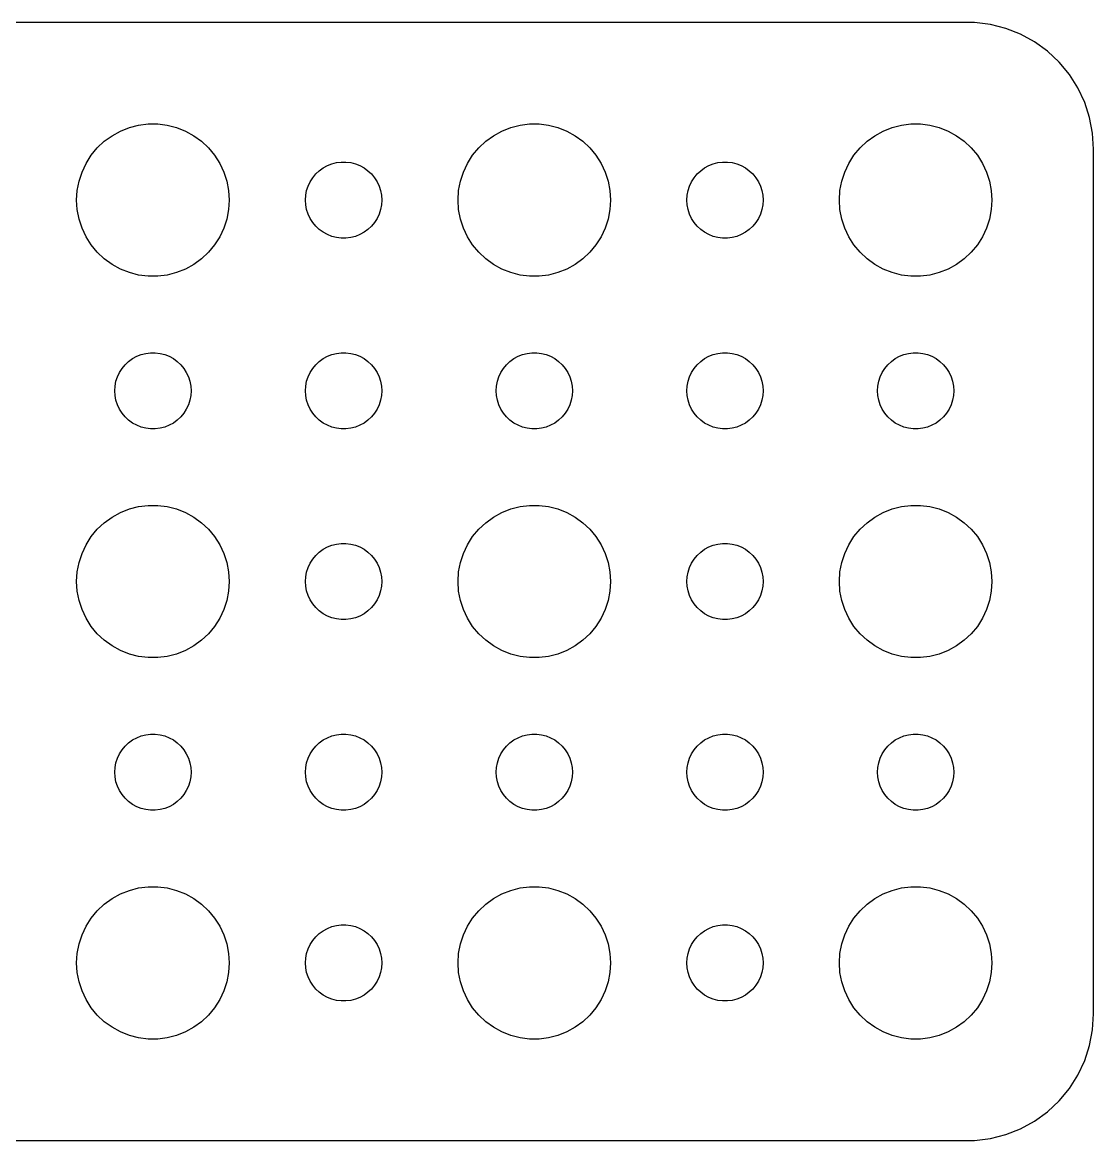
# Model space of a CAD drawing. Header units: metres. Extents: x -172 to 172, y -22 to 22.
# Drawn here: x 129.87 to 172, y -21.99 to 21.99 of the extents above; entities that cross this region are included whole.
import ezdxf

# ---------------------------------------------------------------- set-up
doc = ezdxf.new("R2010")
doc.units = ezdxf.units.M

msp = doc.modelspace()

# ---------------------------------------------------------------- linework, layer by layer
for p, q in [((167.314, 21.9901), (-167.314, 21.9901)), ((167.937, 21.9114), (167.314, 21.9901)), ((168.545, 21.7553), (167.937, 21.9114)), ((169.129, 21.5241), (168.545, 21.7553)), ((169.679, 21.2216), (169.129, 21.5241)), ((170.187, 20.8526), (169.679, 21.2216)), ((170.645, 20.4227), (170.187, 20.8526)), ((171.045, 19.9389), (170.645, 20.4227)), ((171.382, 19.4088), (171.045, 19.9389)), ((171.649, 18.8406), (171.382, 19.4088)), ((171.843, 18.2434), (171.649, 18.8406)), ((171.961, 17.6267), (171.843, 18.2434)), ((133.393, 17.533), (133.723, 17.7145)), ((133.723, 17.7145), (134.073, 17.8532)), ((134.073, 17.8532), (134.438, 17.9469)), ((134.438, 17.9469), (134.812, 17.9941)), ((134.812, 17.9941), (135.188, 17.9941)), ((135.188, 17.9941), (135.562, 17.9469)), ((135.562, 17.9469), (135.927, 17.8532)), ((135.927, 17.8532), (136.277, 17.7145)), ((136.277, 17.7145), (136.607, 17.533)), ((148.393, 17.533), (148.723, 17.7145)), ((148.723, 17.7145), (149.073, 17.8532)), ((149.073, 17.8532), (149.438, 17.9469)), ((149.438, 17.9469), (149.812, 17.9941)), ((149.812, 17.9941), (150.188, 17.9941)), ((150.188, 17.9941), (150.562, 17.9469)), ((150.562, 17.9469), (150.927, 17.8532)), ((150.927, 17.8532), (151.277, 17.7145)), ((151.277, 17.7145), (151.607, 17.533)), ((163.393, 17.533), (163.723, 17.7145)), ((163.723, 17.7145), (164.073, 17.8532)), ((164.073, 17.8532), (164.438, 17.9469)), ((164.438, 17.9469), (164.812, 17.9941)), ((164.812, 17.9941), (165.188, 17.9941)), ((165.188, 17.9941), (165.562, 17.9469)), ((165.562, 17.9469), (165.927, 17.8532)), ((165.927, 17.8532), (166.277, 17.7145)), ((166.277, 17.7145), (166.607, 17.533)), ((172, 17), (171.961, 17.6267)), ((132.813, 17.0536), (133.088, 17.3115)), ((133.088, 17.3115), (133.393, 17.533)), ((136.607, 17.533), (136.912, 17.3115)), ((136.912, 17.3115), (137.187, 17.0536)), ((147.813, 17.0536), (148.088, 17.3115)), ((148.088, 17.3115), (148.393, 17.533)), ((151.607, 17.533), (151.912, 17.3115)), ((151.912, 17.3115), (152.187, 17.0536)), ((162.813, 17.0536), (163.088, 17.3115)), ((163.088, 17.3115), (163.393, 17.533)), ((166.607, 17.533), (166.912, 17.3115)), ((166.912, 17.3115), (167.187, 17.0536)), ((132.371, 16.4453), (132.573, 16.7634)), ((132.573, 16.7634), (132.813, 17.0536)), ((137.187, 17.0536), (137.427, 16.7634)), ((137.427, 16.7634), (137.629, 16.4453)), ((147.371, 16.4453), (147.573, 16.7634)), ((147.573, 16.7634), (147.813, 17.0536)), ((152.187, 17.0536), (152.427, 16.7634)), ((152.427, 16.7634), (152.629, 16.4453)), ((162.371, 16.4453), (162.573, 16.7634)), ((162.573, 16.7634), (162.813, 17.0536)), ((167.187, 17.0536), (167.427, 16.7634)), ((167.427, 16.7634), (167.629, 16.4453)), ((172, -17), (172, 17)), ((132.211, 16.1044), (132.371, 16.4453)), ((137.629, 16.4453), (137.789, 16.1044)), ((141.696, 16.2665), (141.861, 16.3572)), ((141.861, 16.3572), (142.036, 16.4266)), ((142.036, 16.4266), (142.219, 16.4734)), ((142.219, 16.4734), (142.406, 16.497)), ((142.406, 16.497), (142.594, 16.497)), ((142.594, 16.497), (142.781, 16.4734)), ((142.781, 16.4734), (142.964, 16.4266)), ((142.964, 16.4266), (143.139, 16.3572)), ((143.139, 16.3572), (143.304, 16.2665)), ((147.211, 16.1044), (147.371, 16.4453)), ((152.629, 16.4453), (152.789, 16.1044)), ((156.696, 16.2665), (156.861, 16.3572)), ((156.861, 16.3572), (157.036, 16.4266)), ((157.036, 16.4266), (157.219, 16.4734)), ((157.219, 16.4734), (157.406, 16.497)), ((157.406, 16.497), (157.594, 16.497)), ((157.594, 16.497), (157.781, 16.4734)), ((157.781, 16.4734), (157.964, 16.4266)), ((157.964, 16.4266), (158.139, 16.3572)), ((158.139, 16.3572), (158.304, 16.2665)), ((162.211, 16.1044), (162.371, 16.4453)), ((167.629, 16.4453), (167.789, 16.1044)), ((132.094, 15.7461), (132.211, 16.1044)), ((137.789, 16.1044), (137.906, 15.7461)), ((141.186, 15.7226), (141.286, 15.8817)), ((141.286, 15.8817), (141.407, 16.0268)), ((141.407, 16.0268), (141.544, 16.1558)), ((141.544, 16.1558), (141.696, 16.2665)), ((143.304, 16.2665), (143.456, 16.1558)), ((143.456, 16.1558), (143.593, 16.0268)), ((143.593, 16.0268), (143.714, 15.8817)), ((143.714, 15.8817), (143.814, 15.7226)), ((147.094, 15.7461), (147.211, 16.1044)), ((152.789, 16.1044), (152.906, 15.7461)), ((156.186, 15.7226), (156.286, 15.8817)), ((156.286, 15.8817), (156.407, 16.0268)), ((156.407, 16.0268), (156.544, 16.1558)), ((156.544, 16.1558), (156.696, 16.2665)), ((158.304, 16.2665), (158.456, 16.1558)), ((158.456, 16.1558), (158.593, 16.0268)), ((158.593, 16.0268), (158.714, 15.8817)), ((158.714, 15.8817), (158.814, 15.7226)), ((162.094, 15.7461), (162.211, 16.1044)), ((167.789, 16.1044), (167.906, 15.7461)), ((132.024, 15.376), (132.094, 15.7461)), ((137.906, 15.7461), (137.976, 15.376)), ((141.047, 15.373), (141.105, 15.5522)), ((141.105, 15.5522), (141.186, 15.7226)), ((143.814, 15.7226), (143.895, 15.5522)), ((143.895, 15.5522), (143.953, 15.373)), ((147.024, 15.376), (147.094, 15.7461)), ((152.906, 15.7461), (152.976, 15.376)), ((156.047, 15.373), (156.105, 15.5522)), ((156.105, 15.5522), (156.186, 15.7226)), ((158.814, 15.7226), (158.895, 15.5522)), ((158.895, 15.5522), (158.953, 15.373)), ((162.024, 15.376), (162.094, 15.7461)), ((167.906, 15.7461), (167.976, 15.376)), ((132, 15), (132.024, 15.376)), ((132.024, 14.624), (132, 15)), ((137.976, 15.376), (138, 15)), ((138, 15), (137.976, 14.624)), ((141, 15), (141.012, 15.188)), ((141.012, 14.812), (141, 15)), ((141.012, 15.188), (141.047, 15.373)), ((143.953, 15.373), (143.988, 15.188)), ((143.988, 15.188), (144, 15)), ((144, 15), (143.988, 14.812)), ((147, 15), (147.024, 15.376)), ((147.024, 14.624), (147, 15)), ((152.976, 15.376), (153, 15)), ((153, 15), (152.976, 14.624)), ((156, 15), (156.012, 15.188)), ((156.012, 14.812), (156, 15)), ((156.012, 15.188), (156.047, 15.373)), ((158.953, 15.373), (158.988, 15.188)), ((158.988, 15.188), (159, 15)), ((159, 15), (158.988, 14.812)), ((162, 15), (162.024, 15.376)), ((162.024, 14.624), (162, 15)), ((167.976, 15.376), (168, 15)), ((168, 15), (167.976, 14.624)), ((132.094, 14.2539), (132.024, 14.624)), ((137.976, 14.624), (137.906, 14.2539)), ((141.047, 14.627), (141.012, 14.812)), ((141.105, 14.4478), (141.047, 14.627)), ((143.953, 14.627), (143.895, 14.4478)), ((143.988, 14.812), (143.953, 14.627)), ((147.094, 14.2539), (147.024, 14.624)), ((152.976, 14.624), (152.906, 14.2539)), ((156.047, 14.627), (156.012, 14.812)), ((156.105, 14.4478), (156.047, 14.627)), ((158.953, 14.627), (158.895, 14.4478)), ((158.988, 14.812), (158.953, 14.627)), ((162.094, 14.2539), (162.024, 14.624)), ((167.976, 14.624), (167.906, 14.2539)), ((132.211, 13.8956), (132.094, 14.2539)), ((137.906, 14.2539), (137.789, 13.8956)), ((141.186, 14.2774), (141.105, 14.4478)), ((141.286, 14.1183), (141.186, 14.2774)), ((141.407, 13.9732), (141.286, 14.1183)), ((143.714, 14.1183), (143.593, 13.9732)), ((143.814, 14.2774), (143.714, 14.1183)), ((143.895, 14.4478), (143.814, 14.2774)), ((147.211, 13.8956), (147.094, 14.2539)), ((152.906, 14.2539), (152.789, 13.8956)), ((156.186, 14.2774), (156.105, 14.4478)), ((156.286, 14.1183), (156.186, 14.2774)), ((156.407, 13.9732), (156.286, 14.1183)), ((158.714, 14.1183), (158.593, 13.9732)), ((158.814, 14.2774), (158.714, 14.1183)), ((158.895, 14.4478), (158.814, 14.2774)), ((162.211, 13.8956), (162.094, 14.2539)), ((167.906, 14.2539), (167.789, 13.8956)), ((132.371, 13.5547), (132.211, 13.8956)), ((137.789, 13.8956), (137.629, 13.5547)), ((141.544, 13.8442), (141.407, 13.9732)), ((141.696, 13.7335), (141.544, 13.8442)), ((141.861, 13.6427), (141.696, 13.7335)), ((142.036, 13.5734), (141.861, 13.6427)), ((143.139, 13.6427), (142.964, 13.5734)), ((143.304, 13.7335), (143.139, 13.6427)), ((143.456, 13.8442), (143.304, 13.7335)), ((143.593, 13.9732), (143.456, 13.8442)), ((147.371, 13.5547), (147.211, 13.8956)), ((152.789, 13.8956), (152.629, 13.5547)), ((156.544, 13.8442), (156.407, 13.9732)), ((156.696, 13.7335), (156.544, 13.8442)), ((156.861, 13.6427), (156.696, 13.7335)), ((157.036, 13.5734), (156.861, 13.6427)), ((158.139, 13.6427), (157.964, 13.5734)), ((158.304, 13.7335), (158.139, 13.6427)), ((158.456, 13.8442), (158.304, 13.7335)), ((158.593, 13.9732), (158.456, 13.8442)), ((162.371, 13.5547), (162.211, 13.8956)), ((167.789, 13.8956), (167.629, 13.5547)), ((132.573, 13.2366), (132.371, 13.5547)), ((132.813, 12.9464), (132.573, 13.2366)), ((137.427, 13.2366), (137.187, 12.9464)), ((137.629, 13.5547), (137.427, 13.2366)), ((142.219, 13.5266), (142.036, 13.5734)), ((142.406, 13.5029), (142.219, 13.5266)), ((142.594, 13.5029), (142.406, 13.5029)), ((142.781, 13.5266), (142.594, 13.5029)), ((142.964, 13.5734), (142.781, 13.5266)), ((147.573, 13.2366), (147.371, 13.5547)), ((147.813, 12.9464), (147.573, 13.2366)), ((152.427, 13.2366), (152.187, 12.9464)), ((152.629, 13.5547), (152.427, 13.2366)), ((157.219, 13.5266), (157.036, 13.5734)), ((157.406, 13.5029), (157.219, 13.5266)), ((157.594, 13.5029), (157.406, 13.5029)), ((157.781, 13.5266), (157.594, 13.5029)), ((157.964, 13.5734), (157.781, 13.5266)), ((162.573, 13.2366), (162.371, 13.5547)), ((162.813, 12.9464), (162.573, 13.2366)), ((167.427, 13.2366), (167.187, 12.9464)), ((167.629, 13.5547), (167.427, 13.2366)), ((133.088, 12.6884), (132.813, 12.9464)), ((137.187, 12.9464), (136.912, 12.6884)), ((148.088, 12.6884), (147.813, 12.9464)), ((152.187, 12.9464), (151.912, 12.6884)), ((163.088, 12.6884), (162.813, 12.9464)), ((167.187, 12.9464), (166.912, 12.6884)), ((133.393, 12.467), (133.088, 12.6884)), ((133.723, 12.2855), (133.393, 12.467)), ((136.607, 12.467), (136.277, 12.2855)), ((136.912, 12.6884), (136.607, 12.467)), ((148.393, 12.467), (148.088, 12.6884)), ((148.723, 12.2855), (148.393, 12.467)), ((151.607, 12.467), (151.277, 12.2855)), ((151.912, 12.6884), (151.607, 12.467)), ((163.393, 12.467), (163.088, 12.6884)), ((163.723, 12.2855), (163.393, 12.467)), ((166.607, 12.467), (166.277, 12.2855)), ((166.912, 12.6884), (166.607, 12.467)), ((134.073, 12.1468), (133.723, 12.2855)), ((134.438, 12.0531), (134.073, 12.1468)), ((134.812, 12.0059), (134.438, 12.0531)), ((135.188, 12.0059), (134.812, 12.0059)), ((135.562, 12.0531), (135.188, 12.0059)), ((135.927, 12.1468), (135.562, 12.0531)), ((136.277, 12.2855), (135.927, 12.1468)), ((149.073, 12.1468), (148.723, 12.2855)), ((149.438, 12.0531), (149.073, 12.1468)), ((149.812, 12.0059), (149.438, 12.0531)), ((150.188, 12.0059), (149.812, 12.0059)), ((150.562, 12.0531), (150.188, 12.0059)), ((150.927, 12.1468), (150.562, 12.0531)), ((151.277, 12.2855), (150.927, 12.1468)), ((164.073, 12.1468), (163.723, 12.2855)), ((164.438, 12.0531), (164.073, 12.1468)), ((164.812, 12.0059), (164.438, 12.0531)), ((165.188, 12.0059), (164.812, 12.0059)), ((165.562, 12.0531), (165.188, 12.0059)), ((165.927, 12.1468), (165.562, 12.0531)), ((166.277, 12.2855), (165.927, 12.1468)), ((134.196, 8.76648), (134.361, 8.85724)), ((134.361, 8.85724), (134.536, 8.92657)), ((134.536, 8.92657), (134.719, 8.97342)), ((134.719, 8.97342), (134.906, 8.99704)), ((134.906, 8.99704), (135.094, 8.99704)), ((135.094, 8.99704), (135.281, 8.97342)), ((135.281, 8.97342), (135.464, 8.92657)), ((135.464, 8.92657), (135.639, 8.85724)), ((135.639, 8.85724), (135.804, 8.76648)), ((141.696, 8.76648), (141.861, 8.85724)), ((141.861, 8.85724), (142.036, 8.92657)), ((142.036, 8.92657), (142.219, 8.97342)), ((142.219, 8.97342), (142.406, 8.99704)), ((142.406, 8.99704), (142.594, 8.99704)), ((142.594, 8.99704), (142.781, 8.97342)), ((142.781, 8.97342), (142.964, 8.92657)), ((142.964, 8.92657), (143.139, 8.85724)), ((143.139, 8.85724), (143.304, 8.76648)), ((149.196, 8.76648), (149.361, 8.85724)), ((149.361, 8.85724), (149.536, 8.92657)), ((149.536, 8.92657), (149.719, 8.97342)), ((149.719, 8.97342), (149.906, 8.99704)), ((149.906, 8.99704), (150.094, 8.99704)), ((150.094, 8.99704), (150.281, 8.97342)), ((150.281, 8.97342), (150.464, 8.92657)), ((150.464, 8.92657), (150.639, 8.85724)), ((150.639, 8.85724), (150.804, 8.76648)), ((156.696, 8.76648), (156.861, 8.85724)), ((156.861, 8.85724), (157.036, 8.92657)), ((157.036, 8.92657), (157.219, 8.97342)), ((157.219, 8.97342), (157.406, 8.99704)), ((157.406, 8.99704), (157.594, 8.99704)), ((157.594, 8.99704), (157.781, 8.97342)), ((157.781, 8.97342), (157.964, 8.92657)), ((157.964, 8.92657), (158.139, 8.85724)), ((158.139, 8.85724), (158.304, 8.76648)), ((164.196, 8.76648), (164.361, 8.85724)), ((164.361, 8.85724), (164.536, 8.92657)), ((164.536, 8.92657), (164.719, 8.97342)), ((164.719, 8.97342), (164.906, 8.99704)), ((164.906, 8.99704), (165.094, 8.99704)), ((165.094, 8.99704), (165.281, 8.97342)), ((165.281, 8.97342), (165.464, 8.92657)), ((165.464, 8.92657), (165.639, 8.85724)), ((165.639, 8.85724), (165.804, 8.76648)), ((133.686, 8.22263), (133.786, 8.38167)), ((133.786, 8.38167), (133.907, 8.52681)), ((133.907, 8.52681), (134.044, 8.65576)), ((134.044, 8.65576), (134.196, 8.76648)), ((135.804, 8.76648), (135.956, 8.65576)), ((135.956, 8.65576), (136.093, 8.52681)), ((136.093, 8.52681), (136.214, 8.38167)), ((136.214, 8.38167), (136.314, 8.22263)), ((141.186, 8.22263), (141.286, 8.38167)), ((141.286, 8.38167), (141.407, 8.52681)), ((141.407, 8.52681), (141.544, 8.65576)), ((141.544, 8.65576), (141.696, 8.76648)), ((143.304, 8.76648), (143.456, 8.65576)), ((143.456, 8.65576), (143.593, 8.52681)), ((143.593, 8.52681), (143.714, 8.38167)), ((143.714, 8.38167), (143.814, 8.22263)), ((148.686, 8.22263), (148.786, 8.38167)), ((148.786, 8.38167), (148.907, 8.52681)), ((148.907, 8.52681), (149.044, 8.65576)), ((149.044, 8.65576), (149.196, 8.76648)), ((150.804, 8.76648), (150.956, 8.65576)), ((150.956, 8.65576), (151.093, 8.52681)), ((151.093, 8.52681), (151.214, 8.38167)), ((151.214, 8.38167), (151.314, 8.22263)), ((156.186, 8.22263), (156.286, 8.38167)), ((156.286, 8.38167), (156.407, 8.52681)), ((156.407, 8.52681), (156.544, 8.65576)), ((156.544, 8.65576), (156.696, 8.76648)), ((158.304, 8.76648), (158.456, 8.65576)), ((158.456, 8.65576), (158.593, 8.52681)), ((158.593, 8.52681), (158.714, 8.38167)), ((158.714, 8.38167), (158.814, 8.22263)), ((163.686, 8.22263), (163.786, 8.38167)), ((163.786, 8.38167), (163.907, 8.52681)), ((163.907, 8.52681), (164.044, 8.65576)), ((164.044, 8.65576), (164.196, 8.76648)), ((165.804, 8.76648), (165.956, 8.65576)), ((165.956, 8.65576), (166.093, 8.52681)), ((166.093, 8.52681), (166.214, 8.38167)), ((166.214, 8.38167), (166.314, 8.22263)), ((133.547, 7.87303), (133.605, 8.05219)), ((133.605, 8.05219), (133.686, 8.22263)), ((136.314, 8.22263), (136.395, 8.05219)), ((136.395, 8.05219), (136.453, 7.87303)), ((141.047, 7.87303), (141.105, 8.05219)), ((141.105, 8.05219), (141.186, 8.22263)), ((143.814, 8.22263), (143.895, 8.05219)), ((143.895, 8.05219), (143.953, 7.87303)), ((148.547, 7.87303), (148.605, 8.05219)), ((148.605, 8.05219), (148.686, 8.22263)), ((151.314, 8.22263), (151.395, 8.05219)), ((151.395, 8.05219), (151.453, 7.87303)), ((156.047, 7.87303), (156.105, 8.05219)), ((156.105, 8.05219), (156.186, 8.22263)), ((158.814, 8.22263), (158.895, 8.05219)), ((158.895, 8.05219), (158.953, 7.87303)), ((163.547, 7.87303), (163.605, 8.05219)), ((163.605, 8.05219), (163.686, 8.22263)), ((166.314, 8.22263), (166.395, 8.05219)), ((166.395, 8.05219), (166.453, 7.87303)), ((133.5, 7.5), (133.512, 7.68799)), ((133.512, 7.312), (133.5, 7.5)), ((133.512, 7.68799), (133.547, 7.87303)), ((136.453, 7.87303), (136.488, 7.68799)), ((136.488, 7.68799), (136.5, 7.5)), ((136.5, 7.5), (136.488, 7.312)), ((141, 7.5), (141.012, 7.68799)), ((141.012, 7.312), (141, 7.5)), ((141.012, 7.68799), (141.047, 7.87303)), ((143.953, 7.87303), (143.988, 7.68799)), ((143.988, 7.68799), (144, 7.5)), ((144, 7.5), (143.988, 7.312)), ((148.5, 7.5), (148.512, 7.68799)), ((148.512, 7.312), (148.5, 7.5)), ((148.512, 7.68799), (148.547, 7.87303)), ((151.453, 7.87303), (151.488, 7.68799)), ((151.488, 7.68799), (151.5, 7.5)), ((151.5, 7.5), (151.488, 7.312)), ((156, 7.5), (156.012, 7.68799)), ((156.012, 7.312), (156, 7.5)), ((156.012, 7.68799), (156.047, 7.87303)), ((158.953, 7.87303), (158.988, 7.68799)), ((158.988, 7.68799), (159, 7.5)), ((159, 7.5), (158.988, 7.312)), ((163.5, 7.5), (163.512, 7.68799)), ((163.512, 7.312), (163.5, 7.5)), ((163.512, 7.68799), (163.547, 7.87303)), ((166.453, 7.87303), (166.488, 7.68799)), ((166.488, 7.68799), (166.5, 7.5)), ((166.5, 7.5), (166.488, 7.312)), ((133.547, 7.12695), (133.512, 7.312)), ((133.605, 6.9478), (133.547, 7.12695)), ((136.453, 7.12695), (136.395, 6.9478)), ((136.488, 7.312), (136.453, 7.12695)), ((141.047, 7.12695), (141.012, 7.312)), ((141.105, 6.9478), (141.047, 7.12695)), ((143.953, 7.12695), (143.895, 6.9478)), ((143.988, 7.312), (143.953, 7.12695)), ((148.547, 7.12695), (148.512, 7.312)), ((148.605, 6.9478), (148.547, 7.12695)), ((151.453, 7.12695), (151.395, 6.9478)), ((151.488, 7.312), (151.453, 7.12695)), ((156.047, 7.12695), (156.012, 7.312)), ((156.105, 6.9478), (156.047, 7.12695)), ((158.953, 7.12695), (158.895, 6.9478)), ((158.988, 7.312), (158.953, 7.12695)), ((163.547, 7.12695), (163.512, 7.312)), ((163.605, 6.9478), (163.547, 7.12695)), ((166.453, 7.12695), (166.395, 6.9478)), ((166.488, 7.312), (166.453, 7.12695)), ((133.686, 6.77736), (133.605, 6.9478)), ((133.786, 6.61832), (133.686, 6.77736)), ((133.907, 6.47318), (133.786, 6.61832)), ((136.214, 6.61832), (136.093, 6.47318)), ((136.314, 6.77736), (136.214, 6.61832)), ((136.395, 6.9478), (136.314, 6.77736)), ((141.186, 6.77736), (141.105, 6.9478)), ((141.286, 6.61832), (141.186, 6.77736)), ((141.407, 6.47318), (141.286, 6.61832)), ((143.714, 6.61832), (143.593, 6.47318)), ((143.814, 6.77736), (143.714, 6.61832)), ((143.895, 6.9478), (143.814, 6.77736)), ((148.686, 6.77736), (148.605, 6.9478)), ((148.786, 6.61832), (148.686, 6.77736)), ((148.907, 6.47318), (148.786, 6.61832)), ((151.214, 6.61832), (151.093, 6.47318)), ((151.314, 6.77736), (151.214, 6.61832)), ((151.395, 6.9478), (151.314, 6.77736)), ((156.186, 6.77736), (156.105, 6.9478)), ((156.286, 6.61832), (156.186, 6.77736)), ((156.407, 6.47318), (156.286, 6.61832)), ((158.714, 6.61832), (158.593, 6.47318)), ((158.814, 6.77736), (158.714, 6.61832)), ((158.895, 6.9478), (158.814, 6.77736)), ((163.686, 6.77736), (163.605, 6.9478)), ((163.786, 6.61832), (163.686, 6.77736)), ((163.907, 6.47318), (163.786, 6.61832)), ((166.214, 6.61832), (166.093, 6.47318)), ((166.314, 6.77736), (166.214, 6.61832)), ((166.395, 6.9478), (166.314, 6.77736)), ((134.044, 6.34422), (133.907, 6.47318)), ((134.196, 6.23351), (134.044, 6.34422)), ((134.361, 6.14275), (134.196, 6.23351)), ((135.804, 6.23351), (135.639, 6.14275)), ((135.956, 6.34422), (135.804, 6.23351)), ((136.093, 6.47318), (135.956, 6.34422)), ((141.544, 6.34422), (141.407, 6.47318)), ((141.696, 6.23351), (141.544, 6.34422)), ((141.861, 6.14275), (141.696, 6.23351)), ((143.304, 6.23351), (143.139, 6.14275)), ((143.456, 6.34422), (143.304, 6.23351)), ((143.593, 6.47318), (143.456, 6.34422)), ((149.044, 6.34422), (148.907, 6.47318)), ((149.196, 6.23351), (149.044, 6.34422)), ((149.361, 6.14275), (149.196, 6.23351)), ((150.804, 6.23351), (150.639, 6.14275)), ((150.956, 6.34422), (150.804, 6.23351)), ((151.093, 6.47318), (150.956, 6.34422)), ((156.544, 6.34422), (156.407, 6.47318)), ((156.696, 6.23351), (156.544, 6.34422)), ((156.861, 6.14275), (156.696, 6.23351)), ((158.304, 6.23351), (158.139, 6.14275)), ((158.456, 6.34422), (158.304, 6.23351)), ((158.593, 6.47318), (158.456, 6.34422)), ((164.044, 6.34422), (163.907, 6.47318)), ((164.196, 6.23351), (164.044, 6.34422)), ((164.361, 6.14275), (164.196, 6.23351)), ((165.804, 6.23351), (165.639, 6.14275)), ((165.956, 6.34422), (165.804, 6.23351)), ((166.093, 6.47318), (165.956, 6.34422)), ((134.536, 6.07341), (134.361, 6.14275)), ((134.719, 6.02657), (134.536, 6.07341)), ((134.906, 6.00294), (134.719, 6.02657)), ((135.094, 6.00294), (134.906, 6.00294)), ((135.281, 6.02657), (135.094, 6.00294)), ((135.464, 6.07341), (135.281, 6.02657)), ((135.639, 6.14275), (135.464, 6.07341)), ((142.036, 6.07341), (141.861, 6.14275)), ((142.219, 6.02657), (142.036, 6.07341)), ((142.406, 6.00294), (142.219, 6.02657)), ((142.594, 6.00294), (142.406, 6.00294)), ((142.781, 6.02657), (142.594, 6.00294)), ((142.964, 6.07341), (142.781, 6.02657)), ((143.139, 6.14275), (142.964, 6.07341)), ((149.536, 6.07341), (149.361, 6.14275)), ((149.719, 6.02657), (149.536, 6.07341)), ((149.906, 6.00294), (149.719, 6.02657)), ((150.094, 6.00294), (149.906, 6.00294)), ((150.281, 6.02657), (150.094, 6.00294)), ((150.464, 6.07341), (150.281, 6.02657)), ((150.639, 6.14275), (150.464, 6.07341)), ((157.036, 6.07341), (156.861, 6.14275)), ((157.219, 6.02657), (157.036, 6.07341)), ((157.406, 6.00294), (157.219, 6.02657)), ((157.594, 6.00294), (157.406, 6.00294)), ((157.781, 6.02657), (157.594, 6.00294)), ((157.964, 6.07341), (157.781, 6.02657)), ((158.139, 6.14275), (157.964, 6.07341)), ((164.536, 6.07341), (164.361, 6.14275)), ((164.719, 6.02657), (164.536, 6.07341)), ((164.906, 6.00294), (164.719, 6.02657)), ((165.094, 6.00294), (164.906, 6.00294)), ((165.281, 6.02657), (165.094, 6.00294)), ((165.464, 6.07341), (165.281, 6.02657)), ((165.639, 6.14275), (165.464, 6.07341)), ((133.393, 2.53297), (133.723, 2.71448)), ((133.723, 2.71448), (134.073, 2.85316)), ((134.073, 2.85316), (134.438, 2.94685)), ((134.438, 2.94685), (134.812, 2.99408)), ((134.812, 2.99408), (135.188, 2.99408)), ((135.188, 2.99408), (135.562, 2.94685)), ((135.562, 2.94685), (135.927, 2.85316)), ((135.927, 2.85316), (136.277, 2.71448)), ((136.277, 2.71448), (136.607, 2.53297)), ((148.393, 2.53297), (148.723, 2.71448)), ((148.723, 2.71448), (149.073, 2.85316)), ((149.073, 2.85316), (149.438, 2.94685)), ((149.438, 2.94685), (149.812, 2.99408)), ((149.812, 2.99408), (150.188, 2.99408)), ((150.188, 2.99408), (150.562, 2.94685)), ((150.562, 2.94685), (150.927, 2.85316)), ((150.927, 2.85316), (151.277, 2.71448)), ((151.277, 2.71448), (151.607, 2.53297)), ((163.393, 2.53297), (163.723, 2.71448)), ((163.723, 2.71448), (164.073, 2.85316)), ((164.073, 2.85316), (164.438, 2.94685)), ((164.438, 2.94685), (164.812, 2.99408)), ((164.812, 2.99408), (165.188, 2.99408)), ((165.188, 2.99408), (165.562, 2.94685)), ((165.562, 2.94685), (165.927, 2.85316)), ((165.927, 2.85316), (166.277, 2.71448)), ((166.277, 2.71448), (166.607, 2.53297)), ((132.813, 2.05363), (133.088, 2.31154)), ((133.088, 2.31154), (133.393, 2.53297)), ((136.607, 2.53297), (136.912, 2.31154)), ((136.912, 2.31154), (137.187, 2.05363)), ((147.813, 2.05363), (148.088, 2.31154)), ((148.088, 2.31154), (148.393, 2.53297)), ((151.607, 2.53297), (151.912, 2.31154)), ((151.912, 2.31154), (152.187, 2.05363)), ((162.813, 2.05363), (163.088, 2.31154)), ((163.088, 2.31154), (163.393, 2.53297)), ((166.607, 2.53297), (166.912, 2.31154)), ((166.912, 2.31154), (167.187, 2.05363)), ((132.371, 1.44525), (132.573, 1.76335)), ((132.573, 1.76335), (132.813, 2.05363)), ((137.187, 2.05363), (137.427, 1.76335)), ((137.427, 1.76335), (137.629, 1.44525)), ((147.371, 1.44525), (147.573, 1.76335)), ((147.573, 1.76335), (147.813, 2.05363)), ((152.187, 2.05363), (152.427, 1.76335)), ((152.427, 1.76335), (152.629, 1.44525)), ((162.371, 1.44525), (162.573, 1.76335)), ((162.573, 1.76335), (162.813, 2.05363)), ((167.187, 2.05363), (167.427, 1.76335)), ((167.427, 1.76335), (167.629, 1.44525)), ((132.211, 1.10437), (132.371, 1.44525)), ((137.629, 1.44525), (137.789, 1.10437)), ((141.696, 1.26648), (141.861, 1.35724)), ((141.861, 1.35724), (142.036, 1.42657)), ((142.036, 1.42657), (142.219, 1.47342)), ((142.219, 1.47342), (142.406, 1.49704)), ((142.406, 1.49704), (142.594, 1.49704)), ((142.594, 1.49704), (142.781, 1.47342)), ((142.781, 1.47342), (142.964, 1.42657)), ((142.964, 1.42657), (143.139, 1.35724)), ((143.139, 1.35724), (143.304, 1.26648)), ((147.211, 1.10437), (147.371, 1.44525)), ((152.629, 1.44525), (152.789, 1.10437)), ((156.696, 1.26648), (156.861, 1.35724)), ((156.861, 1.35724), (157.036, 1.42657)), ((157.036, 1.42657), (157.219, 1.47342)), ((157.219, 1.47342), (157.406, 1.49704)), ((157.406, 1.49704), (157.594, 1.49704)), ((157.594, 1.49704), (157.781, 1.47342)), ((157.781, 1.47342), (157.964, 1.42657)), ((157.964, 1.42657), (158.139, 1.35724)), ((158.139, 1.35724), (158.304, 1.26648)), ((162.211, 1.10437), (162.371, 1.44525)), ((167.629, 1.44525), (167.789, 1.10437)), ((132.094, 0.746063), (132.211, 1.10437)), ((137.789, 1.10437), (137.906, 0.746063)), ((141.186, 0.722626), (141.286, 0.881668)), ((141.286, 0.881668), (141.407, 1.02681)), ((141.407, 1.02681), (141.544, 1.15576)), ((141.544, 1.15576), (141.696, 1.26648)), ((143.304, 1.26648), (143.456, 1.15576)), ((143.456, 1.15576), (143.593, 1.02681)), ((143.593, 1.02681), (143.714, 0.881668)), ((143.714, 0.881668), (143.814, 0.722626)), ((147.094, 0.746063), (147.211, 1.10437)), ((152.789, 1.10437), (152.906, 0.746063)), ((156.186, 0.722626), (156.286, 0.881668)), ((156.286, 0.881668), (156.407, 1.02681)), ((156.407, 1.02681), (156.544, 1.15576)), ((156.544, 1.15576), (156.696, 1.26648)), ((158.304, 1.26648), (158.456, 1.15576)), ((158.456, 1.15576), (158.593, 1.02681)), ((158.593, 1.02681), (158.714, 0.881668)), ((158.714, 0.881668), (158.814, 0.722626)), ((162.094, 0.746063), (162.211, 1.10437)), ((167.789, 1.10437), (167.906, 0.746063)), ((132.024, 0.375992), (132.094, 0.746063)), ((137.906, 0.746063), (137.976, 0.375992)), ((141.047, 0.373032), (141.105, 0.552185)), ((141.105, 0.552185), (141.186, 0.722626)), ((143.814, 0.722626), (143.895, 0.552185)), ((143.895, 0.552185), (143.953, 0.373032)), ((147.024, 0.375992), (147.094, 0.746063)), ((152.906, 0.746063), (152.976, 0.375992)), ((156.047, 0.373032), (156.105, 0.552185)), ((156.105, 0.552185), (156.186, 0.722626)), ((158.814, 0.722626), (158.895, 0.552185)), ((158.895, 0.552185), (158.953, 0.373032)), ((162.024, 0.375992), (162.094, 0.746063)), ((167.906, 0.746063), (167.976, 0.375992)), ((132, 0), (132.024, 0.375992)), ((132.024, -0.375992), (132, 0)), ((137.976, 0.375992), (138, 0)), ((138, 0), (137.976, -0.375992)), ((141, 0), (141.012, 0.187988)), ((141.012, -0.187988), (141, 0)), ((141.012, 0.187988), (141.047, 0.373032)), ((143.953, 0.373032), (143.988, 0.187988)), ((143.988, 0.187988), (144, 0)), ((144, 0), (143.988, -0.187988)), ((147, 0), (147.024, 0.375992)), ((147.024, -0.375992), (147, 0)), ((152.976, 0.375992), (153, 0)), ((153, 0), (152.976, -0.375992)), ((156, 0), (156.012, 0.187988)), ((156.012, -0.187988), (156, 0)), ((156.012, 0.187988), (156.047, 0.373032)), ((158.953, 0.373032), (158.988, 0.187988)), ((158.988, 0.187988), (159, 0)), ((159, 0), (158.988, -0.187988)), ((162, 0), (162.024, 0.375992)), ((162.024, -0.375992), (162, 0)), ((167.976, 0.375992), (168, 0)), ((168, 0), (167.976, -0.375992)), ((132.094, -0.746063), (132.024, -0.375992)), ((137.976, -0.375992), (137.906, -0.746063)), ((141.047, -0.373032), (141.012, -0.187988)), ((141.105, -0.552185), (141.047, -0.373032)), ((143.953, -0.373032), (143.895, -0.552185)), ((143.988, -0.187988), (143.953, -0.373032)), ((147.094, -0.746063), (147.024, -0.375992)), ((152.976, -0.375992), (152.906, -0.746063)), ((156.047, -0.373032), (156.012, -0.187988)), ((156.105, -0.552185), (156.047, -0.373032)), ((158.953, -0.373032), (158.895, -0.552185)), ((158.988, -0.187988), (158.953, -0.373032)), ((162.094, -0.746063), (162.024, -0.375992)), ((167.976, -0.375992), (167.906, -0.746063)), ((132.211, -1.10437), (132.094, -0.746063)), ((137.906, -0.746063), (137.789, -1.10437)), ((141.186, -0.722626), (141.105, -0.552185)), ((141.286, -0.881668), (141.186, -0.722626)), ((143.814, -0.722626), (143.714, -0.881668)), ((143.895, -0.552185), (143.814, -0.722626)), ((147.211, -1.10437), (147.094, -0.746063)), ((152.906, -0.746063), (152.789, -1.10437)), ((156.186, -0.722626), (156.105, -0.552185)), ((156.286, -0.881668), (156.186, -0.722626)), ((158.814, -0.722626), (158.714, -0.881668)), ((158.895, -0.552185), (158.814, -0.722626)), ((162.211, -1.10437), (162.094, -0.746063)), ((167.906, -0.746063), (167.789, -1.10437)), ((132.371, -1.44525), (132.211, -1.10437)), ((137.789, -1.10437), (137.629, -1.44525)), ((141.407, -1.02681), (141.286, -0.881668)), ((141.544, -1.15576), (141.407, -1.02681)), ((141.696, -1.26648), (141.544, -1.15576)), ((141.861, -1.35724), (141.696, -1.26648)), ((143.304, -1.26648), (143.139, -1.35724)), ((143.456, -1.15576), (143.304, -1.26648)), ((143.593, -1.02681), (143.456, -1.15576)), ((143.714, -0.881668), (143.593, -1.02681)), ((147.371, -1.44525), (147.211, -1.10437)), ((152.789, -1.10437), (152.629, -1.44525)), ((156.407, -1.02681), (156.286, -0.881668)), ((156.544, -1.15576), (156.407, -1.02681)), ((156.696, -1.26648), (156.544, -1.15576)), ((156.861, -1.35724), (156.696, -1.26648)), ((158.304, -1.26648), (158.139, -1.35724)), ((158.456, -1.15576), (158.304, -1.26648)), ((158.593, -1.02681), (158.456, -1.15576)), ((158.714, -0.881668), (158.593, -1.02681)), ((162.371, -1.44525), (162.211, -1.10437)), ((167.789, -1.10437), (167.629, -1.44525)), ((132.573, -1.76335), (132.371, -1.44525)), ((137.629, -1.44525), (137.427, -1.76335)), ((142.036, -1.42657), (141.861, -1.35724)), ((142.219, -1.47342), (142.036, -1.42657)), ((142.406, -1.49704), (142.219, -1.47342)), ((142.594, -1.49704), (142.406, -1.49704)), ((142.781, -1.47342), (142.594, -1.49704)), ((142.964, -1.42657), (142.781, -1.47342)), ((143.139, -1.35724), (142.964, -1.42657)), ((147.573, -1.76335), (147.371, -1.44525)), ((152.629, -1.44525), (152.427, -1.76335)), ((157.036, -1.42657), (156.861, -1.35724)), ((157.219, -1.47342), (157.036, -1.42657)), ((157.406, -1.49704), (157.219, -1.47342)), ((157.594, -1.49704), (157.406, -1.49704)), ((157.781, -1.47342), (157.594, -1.49704)), ((157.964, -1.42657), (157.781, -1.47342)), ((158.139, -1.35724), (157.964, -1.42657)), ((162.573, -1.76335), (162.371, -1.44525)), ((167.629, -1.44525), (167.427, -1.76335)), ((132.813, -2.05363), (132.573, -1.76335)), ((133.088, -2.31154), (132.813, -2.05363)), ((137.187, -2.05363), (136.912, -2.31154)), ((137.427, -1.76335), (137.187, -2.05363)), ((147.813, -2.05363), (147.573, -1.76335)), ((148.088, -2.31154), (147.813, -2.05363)), ((152.187, -2.05363), (151.912, -2.31154)), ((152.427, -1.76335), (152.187, -2.05363)), ((162.813, -2.05363), (162.573, -1.76335)), ((163.088, -2.31154), (162.813, -2.05363)), ((167.187, -2.05363), (166.912, -2.31154)), ((167.427, -1.76335), (167.187, -2.05363)), ((133.393, -2.53297), (133.088, -2.31154)), ((133.723, -2.71448), (133.393, -2.53297)), ((136.607, -2.53297), (136.277, -2.71448)), ((136.912, -2.31154), (136.607, -2.53297)), ((148.393, -2.53297), (148.088, -2.31154)), ((148.723, -2.71448), (148.393, -2.53297)), ((151.607, -2.53297), (151.277, -2.71448)), ((151.912, -2.31154), (151.607, -2.53297)), ((163.393, -2.53297), (163.088, -2.31154)), ((163.723, -2.71448), (163.393, -2.53297)), ((166.607, -2.53297), (166.277, -2.71448)), ((166.912, -2.31154), (166.607, -2.53297)), ((134.073, -2.85316), (133.723, -2.71448)), ((134.438, -2.94685), (134.073, -2.85316)), ((134.812, -2.99408), (134.438, -2.94685)), ((135.188, -2.99408), (134.812, -2.99408)), ((135.562, -2.94685), (135.188, -2.99408)), ((135.927, -2.85316), (135.562, -2.94685)), ((136.277, -2.71448), (135.927, -2.85316)), ((149.073, -2.85316), (148.723, -2.71448)), ((149.438, -2.94685), (149.073, -2.85316)), ((149.812, -2.99408), (149.438, -2.94685)), ((150.188, -2.99408), (149.812, -2.99408)), ((150.562, -2.94685), (150.188, -2.99408)), ((150.927, -2.85316), (150.562, -2.94685)), ((151.277, -2.71448), (150.927, -2.85316)), ((164.073, -2.85316), (163.723, -2.71448)), ((164.438, -2.94685), (164.073, -2.85316)), ((164.812, -2.99408), (164.438, -2.94685)), ((165.188, -2.99408), (164.812, -2.99408)), ((165.562, -2.94685), (165.188, -2.99408)), ((165.927, -2.85316), (165.562, -2.94685)), ((166.277, -2.71448), (165.927, -2.85316)), ((134.196, -6.23351), (134.361, -6.14275)), ((134.361, -6.14275), (134.536, -6.07341)), ((134.536, -6.07341), (134.719, -6.02657)), ((134.719, -6.02657), (134.906, -6.00294)), ((134.906, -6.00294), (135.094, -6.00294)), ((135.094, -6.00294), (135.281, -6.02657)), ((135.281, -6.02657), (135.464, -6.07341)), ((135.464, -6.07341), (135.639, -6.14275)), ((135.639, -6.14275), (135.804, -6.23351)), ((141.696, -6.23351), (141.861, -6.14275)), ((141.861, -6.14275), (142.036, -6.07341)), ((142.036, -6.07341), (142.219, -6.02657)), ((142.219, -6.02657), (142.406, -6.00294)), ((142.406, -6.00294), (142.594, -6.00294)), ((142.594, -6.00294), (142.781, -6.02657)), ((142.781, -6.02657), (142.964, -6.07341)), ((142.964, -6.07341), (143.139, -6.14275)), ((143.139, -6.14275), (143.304, -6.23351)), ((149.196, -6.23351), (149.361, -6.14275)), ((149.361, -6.14275), (149.536, -6.07341)), ((149.536, -6.07341), (149.719, -6.02657)), ((149.719, -6.02657), (149.906, -6.00294)), ((149.906, -6.00294), (150.094, -6.00294)), ((150.094, -6.00294), (150.281, -6.02657)), ((150.281, -6.02657), (150.464, -6.07341)), ((150.464, -6.07341), (150.639, -6.14275)), ((150.639, -6.14275), (150.804, -6.23351)), ((156.696, -6.23351), (156.861, -6.14275)), ((156.861, -6.14275), (157.036, -6.07341)), ((157.036, -6.07341), (157.219, -6.02657)), ((157.219, -6.02657), (157.406, -6.00294)), ((157.406, -6.00294), (157.594, -6.00294)), ((157.594, -6.00294), (157.781, -6.02657)), ((157.781, -6.02657), (157.964, -6.07341)), ((157.964, -6.07341), (158.139, -6.14275)), ((158.139, -6.14275), (158.304, -6.23351)), ((164.196, -6.23351), (164.361, -6.14275)), ((164.361, -6.14275), (164.536, -6.07341)), ((164.536, -6.07341), (164.719, -6.02657)), ((164.719, -6.02657), (164.906, -6.00294)), ((164.906, -6.00294), (165.094, -6.00294)), ((165.094, -6.00294), (165.281, -6.02657)), ((165.281, -6.02657), (165.464, -6.07341)), ((165.464, -6.07341), (165.639, -6.14275)), ((165.639, -6.14275), (165.804, -6.23351)), ((133.786, -6.61832), (133.907, -6.47318)), ((133.907, -6.47318), (134.044, -6.34422)), ((134.044, -6.34422), (134.196, -6.23351)), ((135.804, -6.23351), (135.956, -6.34422)), ((135.956, -6.34422), (136.093, -6.47318)), ((136.093, -6.47318), (136.214, -6.61832)), ((141.286, -6.61832), (141.407, -6.47318)), ((141.407, -6.47318), (141.544, -6.34422)), ((141.544, -6.34422), (141.696, -6.23351)), ((143.304, -6.23351), (143.456, -6.34422)), ((143.456, -6.34422), (143.593, -6.47318)), ((143.593, -6.47318), (143.714, -6.61832)), ((148.786, -6.61832), (148.907, -6.47318)), ((148.907, -6.47318), (149.044, -6.34422)), ((149.044, -6.34422), (149.196, -6.23351)), ((150.804, -6.23351), (150.956, -6.34422)), ((150.956, -6.34422), (151.093, -6.47318)), ((151.093, -6.47318), (151.214, -6.61832)), ((156.286, -6.61832), (156.407, -6.47318)), ((156.407, -6.47318), (156.544, -6.34422)), ((156.544, -6.34422), (156.696, -6.23351)), ((158.304, -6.23351), (158.456, -6.34422)), ((158.456, -6.34422), (158.593, -6.47318)), ((158.593, -6.47318), (158.714, -6.61832)), ((163.786, -6.61832), (163.907, -6.47318)), ((163.907, -6.47318), (164.044, -6.34422)), ((164.044, -6.34422), (164.196, -6.23351)), ((165.804, -6.23351), (165.956, -6.34422)), ((165.956, -6.34422), (166.093, -6.47318)), ((166.093, -6.47318), (166.214, -6.61832)), ((133.547, -7.12695), (133.605, -6.9478)), ((133.605, -6.9478), (133.686, -6.77736)), ((133.686, -6.77736), (133.786, -6.61832)), ((136.214, -6.61832), (136.314, -6.77736)), ((136.314, -6.77736), (136.395, -6.9478)), ((136.395, -6.9478), (136.453, -7.12695)), ((141.047, -7.12695), (141.105, -6.9478)), ((141.105, -6.9478), (141.186, -6.77736)), ((141.186, -6.77736), (141.286, -6.61832)), ((143.714, -6.61832), (143.814, -6.77736)), ((143.814, -6.77736), (143.895, -6.9478)), ((143.895, -6.9478), (143.953, -7.12695)), ((148.547, -7.12695), (148.605, -6.9478)), ((148.605, -6.9478), (148.686, -6.77736)), ((148.686, -6.77736), (148.786, -6.61832)), ((151.214, -6.61832), (151.314, -6.77736)), ((151.314, -6.77736), (151.395, -6.9478)), ((151.395, -6.9478), (151.453, -7.12695)), ((156.047, -7.12695), (156.105, -6.9478)), ((156.105, -6.9478), (156.186, -6.77736)), ((156.186, -6.77736), (156.286, -6.61832)), ((158.714, -6.61832), (158.814, -6.77736)), ((158.814, -6.77736), (158.895, -6.9478)), ((158.895, -6.9478), (158.953, -7.12695)), ((163.547, -7.12695), (163.605, -6.9478)), ((163.605, -6.9478), (163.686, -6.77736)), ((163.686, -6.77736), (163.786, -6.61832)), ((166.214, -6.61832), (166.314, -6.77736)), ((166.314, -6.77736), (166.395, -6.9478)), ((166.395, -6.9478), (166.453, -7.12695)), ((133.5, -7.5), (133.512, -7.312)), ((133.512, -7.312), (133.547, -7.12695)), ((136.453, -7.12695), (136.488, -7.312)), ((136.488, -7.312), (136.5, -7.5)), ((141, -7.5), (141.012, -7.312)), ((141.012, -7.312), (141.047, -7.12695)), ((143.953, -7.12695), (143.988, -7.312)), ((143.988, -7.312), (144, -7.5)), ((148.5, -7.5), (148.512, -7.312)), ((148.512, -7.312), (148.547, -7.12695)), ((151.453, -7.12695), (151.488, -7.312)), ((151.488, -7.312), (151.5, -7.5)), ((156, -7.5), (156.012, -7.312)), ((156.012, -7.312), (156.047, -7.12695)), ((158.953, -7.12695), (158.988, -7.312)), ((158.988, -7.312), (159, -7.5)), ((163.5, -7.5), (163.512, -7.312)), ((163.512, -7.312), (163.547, -7.12695)), ((166.453, -7.12695), (166.488, -7.312)), ((166.488, -7.312), (166.5, -7.5)), ((133.512, -7.68799), (133.5, -7.5)), ((133.547, -7.87303), (133.512, -7.68799)), ((133.605, -8.05219), (133.547, -7.87303)), ((136.453, -7.87303), (136.395, -8.05219)), ((136.488, -7.68799), (136.453, -7.87303)), ((136.5, -7.5), (136.488, -7.68799)), ((141.012, -7.68799), (141, -7.5)), ((141.047, -7.87303), (141.012, -7.68799)), ((141.105, -8.05219), (141.047, -7.87303)), ((143.953, -7.87303), (143.895, -8.05219)), ((143.988, -7.68799), (143.953, -7.87303)), ((144, -7.5), (143.988, -7.68799)), ((148.512, -7.68799), (148.5, -7.5)), ((148.547, -7.87303), (148.512, -7.68799)), ((148.605, -8.05219), (148.547, -7.87303)), ((151.453, -7.87303), (151.395, -8.05219)), ((151.488, -7.68799), (151.453, -7.87303)), ((151.5, -7.5), (151.488, -7.68799)), ((156.012, -7.68799), (156, -7.5)), ((156.047, -7.87303), (156.012, -7.68799)), ((156.105, -8.05219), (156.047, -7.87303)), ((158.953, -7.87303), (158.895, -8.05219)), ((158.988, -7.68799), (158.953, -7.87303)), ((159, -7.5), (158.988, -7.68799)), ((163.512, -7.68799), (163.5, -7.5)), ((163.547, -7.87303), (163.512, -7.68799)), ((163.605, -8.05219), (163.547, -7.87303)), ((166.453, -7.87303), (166.395, -8.05219)), ((166.488, -7.68799), (166.453, -7.87303)), ((166.5, -7.5), (166.488, -7.68799)), ((133.686, -8.22263), (133.605, -8.05219)), ((133.786, -8.38167), (133.686, -8.22263)), ((136.314, -8.22263), (136.214, -8.38167)), ((136.395, -8.05219), (136.314, -8.22263)), ((141.186, -8.22263), (141.105, -8.05219)), ((141.286, -8.38167), (141.186, -8.22263)), ((143.814, -8.22263), (143.714, -8.38167)), ((143.895, -8.05219), (143.814, -8.22263)), ((148.686, -8.22263), (148.605, -8.05219)), ((148.786, -8.38167), (148.686, -8.22263)), ((151.314, -8.22263), (151.214, -8.38167)), ((151.395, -8.05219), (151.314, -8.22263)), ((156.186, -8.22263), (156.105, -8.05219)), ((156.286, -8.38167), (156.186, -8.22263)), ((158.814, -8.22263), (158.714, -8.38167)), ((158.895, -8.05219), (158.814, -8.22263)), ((163.686, -8.22263), (163.605, -8.05219)), ((163.786, -8.38167), (163.686, -8.22263)), ((166.314, -8.22263), (166.214, -8.38167)), ((166.395, -8.05219), (166.314, -8.22263)), ((133.907, -8.52681), (133.786, -8.38167)), ((134.044, -8.65576), (133.907, -8.52681)), ((134.196, -8.76648), (134.044, -8.65576)), ((134.361, -8.85724), (134.196, -8.76648)), ((135.804, -8.76648), (135.639, -8.85724)), ((135.956, -8.65576), (135.804, -8.76648)), ((136.093, -8.52681), (135.956, -8.65576)), ((136.214, -8.38167), (136.093, -8.52681)), ((141.407, -8.52681), (141.286, -8.38167)), ((141.544, -8.65576), (141.407, -8.52681)), ((141.696, -8.76648), (141.544, -8.65576)), ((141.861, -8.85724), (141.696, -8.76648)), ((143.304, -8.76648), (143.139, -8.85724)), ((143.456, -8.65576), (143.304, -8.76648)), ((143.593, -8.52681), (143.456, -8.65576)), ((143.714, -8.38167), (143.593, -8.52681)), ((148.907, -8.52681), (148.786, -8.38167)), ((149.044, -8.65576), (148.907, -8.52681)), ((149.196, -8.76648), (149.044, -8.65576)), ((149.361, -8.85724), (149.196, -8.76648)), ((150.804, -8.76648), (150.639, -8.85724)), ((150.956, -8.65576), (150.804, -8.76648)), ((151.093, -8.52681), (150.956, -8.65576)), ((151.214, -8.38167), (151.093, -8.52681)), ((156.407, -8.52681), (156.286, -8.38167)), ((156.544, -8.65576), (156.407, -8.52681)), ((156.696, -8.76648), (156.544, -8.65576)), ((156.861, -8.85724), (156.696, -8.76648)), ((158.304, -8.76648), (158.139, -8.85724)), ((158.456, -8.65576), (158.304, -8.76648)), ((158.593, -8.52681), (158.456, -8.65576)), ((158.714, -8.38167), (158.593, -8.52681)), ((163.907, -8.52681), (163.786, -8.38167)), ((164.044, -8.65576), (163.907, -8.52681)), ((164.196, -8.76648), (164.044, -8.65576)), ((164.361, -8.85724), (164.196, -8.76648)), ((165.804, -8.76648), (165.639, -8.85724)), ((165.956, -8.65576), (165.804, -8.76648)), ((166.093, -8.52681), (165.956, -8.65576)), ((166.214, -8.38167), (166.093, -8.52681)), ((134.536, -8.92657), (134.361, -8.85724)), ((134.719, -8.97342), (134.536, -8.92657)), ((134.906, -8.99704), (134.719, -8.97342)), ((135.094, -8.99704), (134.906, -8.99704)), ((135.281, -8.97342), (135.094, -8.99704)), ((135.464, -8.92657), (135.281, -8.97342)), ((135.639, -8.85724), (135.464, -8.92657)), ((142.036, -8.92657), (141.861, -8.85724)), ((142.219, -8.97342), (142.036, -8.92657)), ((142.406, -8.99704), (142.219, -8.97342)), ((142.594, -8.99704), (142.406, -8.99704)), ((142.781, -8.97342), (142.594, -8.99704)), ((142.964, -8.92657), (142.781, -8.97342)), ((143.139, -8.85724), (142.964, -8.92657)), ((149.536, -8.92657), (149.361, -8.85724)), ((149.719, -8.97342), (149.536, -8.92657)), ((149.906, -8.99704), (149.719, -8.97342)), ((150.094, -8.99704), (149.906, -8.99704)), ((150.281, -8.97342), (150.094, -8.99704)), ((150.464, -8.92657), (150.281, -8.97342)), ((150.639, -8.85724), (150.464, -8.92657)), ((157.036, -8.92657), (156.861, -8.85724)), ((157.219, -8.97342), (157.036, -8.92657)), ((157.406, -8.99704), (157.219, -8.97342)), ((157.594, -8.99704), (157.406, -8.99704)), ((157.781, -8.97342), (157.594, -8.99704)), ((157.964, -8.92657), (157.781, -8.97342)), ((158.139, -8.85724), (157.964, -8.92657)), ((164.536, -8.92657), (164.361, -8.85724)), ((164.719, -8.97342), (164.536, -8.92657)), ((164.906, -8.99704), (164.719, -8.97342)), ((165.094, -8.99704), (164.906, -8.99704)), ((165.281, -8.97342), (165.094, -8.99704)), ((165.464, -8.92657), (165.281, -8.97342)), ((165.639, -8.85724), (165.464, -8.92657)), ((133.393, -12.467), (133.723, -12.2855)), ((133.723, -12.2855), (134.073, -12.1468)), ((134.073, -12.1468), (134.438, -12.0531)), ((134.438, -12.0531), (134.812, -12.0059)), ((134.812, -12.0059), (135.188, -12.0059)), ((135.188, -12.0059), (135.562, -12.0531)), ((135.562, -12.0531), (135.927, -12.1468)), ((135.927, -12.1468), (136.277, -12.2855)), ((136.277, -12.2855), (136.607, -12.467)), ((148.393, -12.467), (148.723, -12.2855)), ((148.723, -12.2855), (149.073, -12.1468)), ((149.073, -12.1468), (149.438, -12.0531)), ((149.438, -12.0531), (149.812, -12.0059)), ((149.812, -12.0059), (150.188, -12.0059)), ((150.188, -12.0059), (150.562, -12.0531)), ((150.562, -12.0531), (150.927, -12.1468)), ((150.927, -12.1468), (151.277, -12.2855)), ((151.277, -12.2855), (151.607, -12.467)), ((163.393, -12.467), (163.723, -12.2855)), ((163.723, -12.2855), (164.073, -12.1468)), ((164.073, -12.1468), (164.438, -12.0531)), ((164.438, -12.0531), (164.812, -12.0059)), ((164.812, -12.0059), (165.188, -12.0059)), ((165.188, -12.0059), (165.562, -12.0531)), ((165.562, -12.0531), (165.927, -12.1468)), ((165.927, -12.1468), (166.277, -12.2855)), ((166.277, -12.2855), (166.607, -12.467)), ((132.813, -12.9464), (133.088, -12.6884)), ((133.088, -12.6884), (133.393, -12.467)), ((136.607, -12.467), (136.912, -12.6884)), ((136.912, -12.6884), (137.187, -12.9464)), ((147.813, -12.9464), (148.088, -12.6884)), ((148.088, -12.6884), (148.393, -12.467)), ((151.607, -12.467), (151.912, -12.6884)), ((151.912, -12.6884), (152.187, -12.9464)), ((162.813, -12.9464), (163.088, -12.6884)), ((163.088, -12.6884), (163.393, -12.467)), ((166.607, -12.467), (166.912, -12.6884)), ((166.912, -12.6884), (167.187, -12.9464)), ((132.573, -13.2366), (132.813, -12.9464)), ((137.187, -12.9464), (137.427, -13.2366)), ((147.573, -13.2366), (147.813, -12.9464)), ((152.187, -12.9464), (152.427, -13.2366)), ((162.573, -13.2366), (162.813, -12.9464)), ((167.187, -12.9464), (167.427, -13.2366)), ((132.211, -13.8956), (132.371, -13.5547)), ((132.371, -13.5547), (132.573, -13.2366)), ((137.427, -13.2366), (137.629, -13.5547)), ((137.629, -13.5547), (137.789, -13.8956)), ((141.861, -13.6427), (142.036, -13.5734)), ((142.036, -13.5734), (142.219, -13.5266)), ((142.219, -13.5266), (142.406, -13.5029)), ((142.406, -13.5029), (142.594, -13.5029)), ((142.594, -13.5029), (142.781, -13.5266)), ((142.781, -13.5266), (142.964, -13.5734)), ((142.964, -13.5734), (143.139, -13.6427)), ((147.211, -13.8956), (147.371, -13.5547)), ((147.371, -13.5547), (147.573, -13.2366)), ((152.427, -13.2366), (152.629, -13.5547)), ((152.629, -13.5547), (152.789, -13.8956)), ((156.861, -13.6427), (157.036, -13.5734)), ((157.036, -13.5734), (157.219, -13.5266)), ((157.219, -13.5266), (157.406, -13.5029)), ((157.406, -13.5029), (157.594, -13.5029)), ((157.594, -13.5029), (157.781, -13.5266)), ((157.781, -13.5266), (157.964, -13.5734)), ((157.964, -13.5734), (158.139, -13.6427)), ((162.211, -13.8956), (162.371, -13.5547)), ((162.371, -13.5547), (162.573, -13.2366)), ((167.427, -13.2366), (167.629, -13.5547)), ((167.629, -13.5547), (167.789, -13.8956)), ((132.094, -14.2539), (132.211, -13.8956)), ((137.789, -13.8956), (137.906, -14.2539)), ((141.286, -14.1183), (141.407, -13.9732)), ((141.407, -13.9732), (141.544, -13.8442)), ((141.544, -13.8442), (141.696, -13.7335)), ((141.696, -13.7335), (141.861, -13.6427)), ((143.139, -13.6427), (143.304, -13.7335)), ((143.304, -13.7335), (143.456, -13.8442)), ((143.456, -13.8442), (143.593, -13.9732)), ((143.593, -13.9732), (143.714, -14.1183)), ((147.094, -14.2539), (147.211, -13.8956)), ((152.789, -13.8956), (152.906, -14.2539)), ((156.286, -14.1183), (156.407, -13.9732)), ((156.407, -13.9732), (156.544, -13.8442)), ((156.544, -13.8442), (156.696, -13.7335)), ((156.696, -13.7335), (156.861, -13.6427)), ((158.139, -13.6427), (158.304, -13.7335)), ((158.304, -13.7335), (158.456, -13.8442)), ((158.456, -13.8442), (158.593, -13.9732)), ((158.593, -13.9732), (158.714, -14.1183)), ((162.094, -14.2539), (162.211, -13.8956)), ((167.789, -13.8956), (167.906, -14.2539)), ((132.024, -14.624), (132.094, -14.2539)), ((137.906, -14.2539), (137.976, -14.624)), ((141.047, -14.627), (141.105, -14.4478)), ((141.105, -14.4478), (141.186, -14.2774)), ((141.186, -14.2774), (141.286, -14.1183)), ((143.714, -14.1183), (143.814, -14.2774)), ((143.814, -14.2774), (143.895, -14.4478)), ((143.895, -14.4478), (143.953, -14.627)), ((147.024, -14.624), (147.094, -14.2539)), ((152.906, -14.2539), (152.976, -14.624)), ((156.047, -14.627), (156.105, -14.4478)), ((156.105, -14.4478), (156.186, -14.2774)), ((156.186, -14.2774), (156.286, -14.1183)), ((158.714, -14.1183), (158.814, -14.2774)), ((158.814, -14.2774), (158.895, -14.4478)), ((158.895, -14.4478), (158.953, -14.627)), ((162.024, -14.624), (162.094, -14.2539)), ((167.906, -14.2539), (167.976, -14.624)), ((132, -15), (132.024, -14.624)), ((137.976, -14.624), (138, -15)), ((141, -15), (141.012, -14.812)), ((141.012, -14.812), (141.047, -14.627)), ((143.953, -14.627), (143.988, -14.812)), ((143.988, -14.812), (144, -15)), ((147, -15), (147.024, -14.624)), ((152.976, -14.624), (153, -15)), ((156, -15), (156.012, -14.812)), ((156.012, -14.812), (156.047, -14.627)), ((158.953, -14.627), (158.988, -14.812)), ((158.988, -14.812), (159, -15)), ((162, -15), (162.024, -14.624)), ((167.976, -14.624), (168, -15)), ((132.024, -15.376), (132, -15)), ((132.094, -15.7461), (132.024, -15.376)), ((137.976, -15.376), (137.906, -15.7461)), ((138, -15), (137.976, -15.376)), ((141.012, -15.188), (141, -15)), ((141.047, -15.373), (141.012, -15.188)), ((141.105, -15.5522), (141.047, -15.373)), ((143.953, -15.373), (143.895, -15.5522)), ((143.988, -15.188), (143.953, -15.373)), ((144, -15), (143.988, -15.188)), ((147.024, -15.376), (147, -15)), ((147.094, -15.7461), (147.024, -15.376)), ((152.976, -15.376), (152.906, -15.7461)), ((153, -15), (152.976, -15.376)), ((156.012, -15.188), (156, -15)), ((156.047, -15.373), (156.012, -15.188)), ((156.105, -15.5522), (156.047, -15.373)), ((158.953, -15.373), (158.895, -15.5522)), ((158.988, -15.188), (158.953, -15.373)), ((159, -15), (158.988, -15.188)), ((162.024, -15.376), (162, -15)), ((162.094, -15.7461), (162.024, -15.376)), ((167.976, -15.376), (167.906, -15.7461)), ((168, -15), (167.976, -15.376)), ((132.211, -16.1044), (132.094, -15.7461)), ((137.906, -15.7461), (137.789, -16.1044)), ((141.186, -15.7226), (141.105, -15.5522)), ((141.286, -15.8817), (141.186, -15.7226)), ((143.814, -15.7226), (143.714, -15.8817)), ((143.895, -15.5522), (143.814, -15.7226)), ((147.211, -16.1044), (147.094, -15.7461)), ((152.906, -15.7461), (152.789, -16.1044)), ((156.186, -15.7226), (156.105, -15.5522)), ((156.286, -15.8817), (156.186, -15.7226)), ((158.814, -15.7226), (158.714, -15.8817)), ((158.895, -15.5522), (158.814, -15.7226)), ((162.211, -16.1044), (162.094, -15.7461)), ((167.906, -15.7461), (167.789, -16.1044)), ((132.371, -16.4453), (132.211, -16.1044)), ((137.789, -16.1044), (137.629, -16.4453)), ((141.407, -16.0268), (141.286, -15.8817)), ((141.544, -16.1558), (141.407, -16.0268)), ((141.696, -16.2665), (141.544, -16.1558)), ((141.861, -16.3572), (141.696, -16.2665)), ((143.304, -16.2665), (143.139, -16.3572)), ((143.456, -16.1558), (143.304, -16.2665)), ((143.593, -16.0268), (143.456, -16.1558)), ((143.714, -15.8817), (143.593, -16.0268)), ((147.371, -16.4453), (147.211, -16.1044)), ((152.789, -16.1044), (152.629, -16.4453)), ((156.407, -16.0268), (156.286, -15.8817)), ((156.544, -16.1558), (156.407, -16.0268)), ((156.696, -16.2665), (156.544, -16.1558)), ((156.861, -16.3572), (156.696, -16.2665)), ((158.304, -16.2665), (158.139, -16.3572)), ((158.456, -16.1558), (158.304, -16.2665)), ((158.593, -16.0268), (158.456, -16.1558)), ((158.714, -15.8817), (158.593, -16.0268)), ((162.371, -16.4453), (162.211, -16.1044)), ((167.789, -16.1044), (167.629, -16.4453)), ((132.573, -16.7634), (132.371, -16.4453)), ((137.629, -16.4453), (137.427, -16.7634)), ((142.036, -16.4266), (141.861, -16.3572)), ((142.219, -16.4734), (142.036, -16.4266)), ((142.406, -16.497), (142.219, -16.4734)), ((142.594, -16.497), (142.406, -16.497)), ((142.781, -16.4734), (142.594, -16.497)), ((142.964, -16.4266), (142.781, -16.4734)), ((143.139, -16.3572), (142.964, -16.4266)), ((147.573, -16.7634), (147.371, -16.4453)), ((152.629, -16.4453), (152.427, -16.7634)), ((157.036, -16.4266), (156.861, -16.3572)), ((157.219, -16.4734), (157.036, -16.4266)), ((157.406, -16.497), (157.219, -16.4734)), ((157.594, -16.497), (157.406, -16.497)), ((157.781, -16.4734), (157.594, -16.497)), ((157.964, -16.4266), (157.781, -16.4734)), ((158.139, -16.3572), (157.964, -16.4266)), ((162.573, -16.7634), (162.371, -16.4453)), ((167.629, -16.4453), (167.427, -16.7634)), ((132.813, -17.0536), (132.573, -16.7634)), ((133.088, -17.3115), (132.813, -17.0536)), ((137.187, -17.0536), (136.912, -17.3115)), ((137.427, -16.7634), (137.187, -17.0536)), ((147.813, -17.0536), (147.573, -16.7634)), ((148.088, -17.3115), (147.813, -17.0536)), ((152.187, -17.0536), (151.912, -17.3115)), ((152.427, -16.7634), (152.187, -17.0536)), ((162.813, -17.0536), (162.573, -16.7634)), ((163.088, -17.3115), (162.813, -17.0536)), ((167.187, -17.0536), (166.912, -17.3115)), ((167.427, -16.7634), (167.187, -17.0536)), ((171.961, -17.6267), (172, -17)), ((133.393, -17.533), (133.088, -17.3115)), ((133.723, -17.7145), (133.393, -17.533)), ((136.607, -17.533), (136.277, -17.7145)), ((136.912, -17.3115), (136.607, -17.533)), ((148.393, -17.533), (148.088, -17.3115)), ((148.723, -17.7145), (148.393, -17.533)), ((151.607, -17.533), (151.277, -17.7145)), ((151.912, -17.3115), (151.607, -17.533)), ((163.393, -17.533), (163.088, -17.3115)), ((163.723, -17.7145), (163.393, -17.533)), ((166.607, -17.533), (166.277, -17.7145)), ((166.912, -17.3115), (166.607, -17.533)), ((134.073, -17.8532), (133.723, -17.7145)), ((134.438, -17.9469), (134.073, -17.8532)), ((134.812, -17.9941), (134.438, -17.9469)), ((135.188, -17.9941), (134.812, -17.9941)), ((135.562, -17.9469), (135.188, -17.9941)), ((135.927, -17.8532), (135.562, -17.9469)), ((136.277, -17.7145), (135.927, -17.8532)), ((149.073, -17.8532), (148.723, -17.7145)), ((149.438, -17.9469), (149.073, -17.8532)), ((149.812, -17.9941), (149.438, -17.9469)), ((150.188, -17.9941), (149.812, -17.9941)), ((150.562, -17.9469), (150.188, -17.9941)), ((150.927, -17.8532), (150.562, -17.9469)), ((151.277, -17.7145), (150.927, -17.8532)), ((164.073, -17.8532), (163.723, -17.7145)), ((164.438, -17.9469), (164.073, -17.8532)), ((164.812, -17.9941), (164.438, -17.9469)), ((165.188, -17.9941), (164.812, -17.9941)), ((165.562, -17.9469), (165.188, -17.9941)), ((165.927, -17.8532), (165.562, -17.9469)), ((166.277, -17.7145), (165.927, -17.8532)), ((171.843, -18.2434), (171.961, -17.6267)), ((171.649, -18.8406), (171.843, -18.2434)), ((171.382, -19.4088), (171.649, -18.8406)), ((171.045, -19.9389), (171.382, -19.4088)), ((170.645, -20.4227), (171.045, -19.9389)), ((170.187, -20.8526), (170.645, -20.4227)), ((169.679, -21.2216), (170.187, -20.8526)), ((168.545, -21.7553), (169.129, -21.5241)), ((169.129, -21.5241), (169.679, -21.2216)), ((-167.314, -21.9901), (167.314, -21.9901)), ((167.314, -21.9901), (167.937, -21.9114)), ((167.937, -21.9114), (168.545, -21.7553))]:
    msp.add_line(p, q)

doc.saveas('drawing.dxf')
